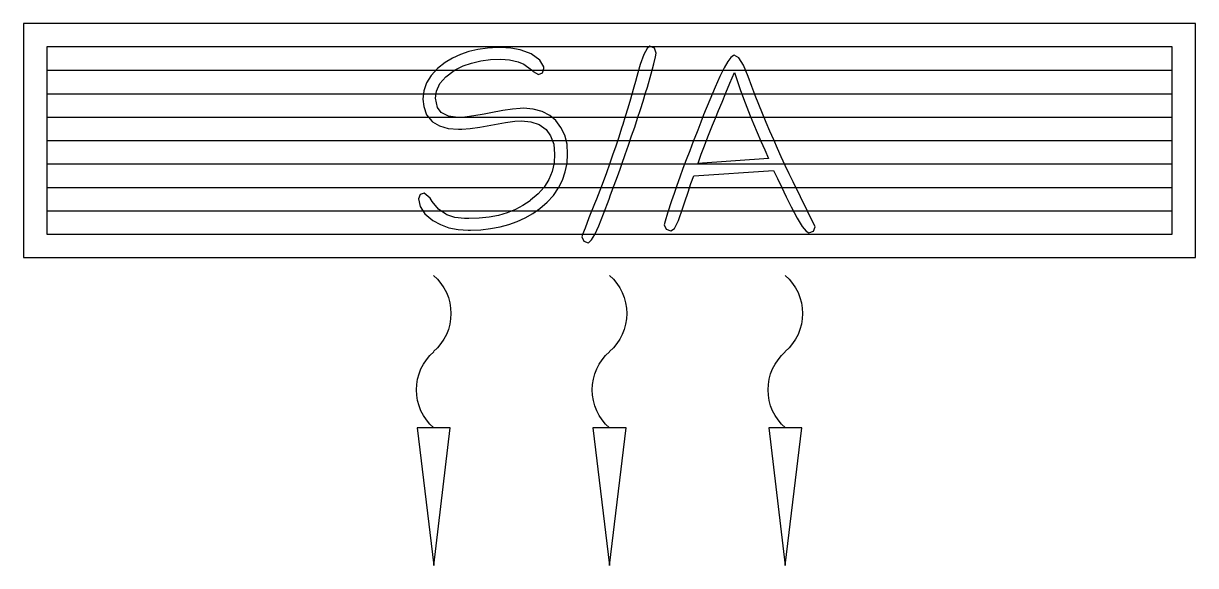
# Model space of a CAD drawing. Header units: millimetres. Extents: x 0 to 1000, y -463 to 0.
import ezdxf

# ---------------------------------------------------------------- set-up
doc = ezdxf.new("R2010")
doc.units = ezdxf.units.MM
doc.header["$MEASUREMENT"] = 0
doc.layers.get('0').update_dxf_attribs({"color": 1})

msp = doc.modelspace()

# ---------------------------------------------------------------- hatches: boundary and pattern name
at = {"ltscale": 500}
h = msp.add_hatch(dxfattribs=at)
h.set_pattern_fill('_USER', color=250, scale=20, pattern_type=0)
h.set_pattern_definition([(0, (20, -180), (0, 20), [])])
h.paths.add_polyline_path([(20, -20), (20, -180), (980, -180), (980, -20)])

# ---------------------------------------------------------------- linework, layer by layer
at = {"color": 0, "ltscale": 500}
msp.add_lwpolyline([(0, 0), (0, -200), (1000, -200), (1000, 0)], close=True, dxfattribs=at)
at = {"color": 3, "ltscale": 500}
msp.add_lwpolyline([(20, -20), (20, -180), (980, -180), (980, -20)], close=True, dxfattribs=at)
at = {"color": 250, "ltscale": 500}
for points in [[(532.2, -21.3), (529.4, -26.5), (526.2, -35.2), (522.8, -47.3), (522.7, -47.6), (520.2, -56.5), (517.9, -64.7), (515.6, -72.4), (513.4, -79.6), (511.4, -86.2), (510.3, -89.5), (507.9, -97.2), (505.3, -104.9), (502.7, -112.5), (500, -120.1), (497.3, -127.7), (494.5, -135.2), (491.7, -142.7), (488.8, -150.1), (487.3, -153.9), (482.5, -166), (479.1, -174.7), (477.1, -180.1), (476.4, -182.1), (478, -185.8), (481.8, -187.3), (482.4, -187.1), (484.7, -184.9), (487.5, -180.1), (491, -172.7), (495, -162.6), (499.7, -150.1), (500.9, -146.4), (504, -138), (506.7, -130.6), (509, -124.4), (510.6, -120.1), (513.4, -111.9), (516.3, -103.9), (518.9, -96.1), (521.5, -88.5), (524, -80.9), (526.4, -73.6), (528.7, -66.3), (530.8, -59.3), (532.3, -54.3), (535.5, -43), (537.8, -34.4), (539.2, -28.4), (539.7, -25.3), (538.3, -21.1), (534.5, -19.5)], [(575.8, -118.6), (578.3, -111.7), (581, -104.5), (584, -96.7), (587.3, -88.4), (587.9, -87), (590.3, -81), (593.1, -74.3), (596.1, -67.1), (599.3, -59.3), (602.8, -50.9), (606.6, -41.9), (609, -48.8), (611.6, -56.4), (614.4, -64), (617.2, -71.5), (620.1, -79), (622.9, -85.7), (626, -93.1), (629.2, -100.6), (632.4, -107.9), (635.7, -115.3), (575.5, -119.6)], [(335.9, -345.3), (350, -462.9), (364.1, -345.3)], [(485.9, -345.3), (500, -462.9), (514.1, -345.3)], [(635.9, -345.3), (650, -462.9), (664.1, -345.3)]]:
    msp.add_lwpolyline(points, close=True, dxfattribs=at)
for points in [[(376.2, -166.5), (368, -165.6), (361.3, -163.3), (360.3, -162.9), (354.2, -158.5), (348.7, -152.1), (347, -149.2), (341.8, -144.8), (338.4, -146.2), (337.1, -149.9), (338.4, -156.2), (342.5, -162.5), (349.4, -168.2), (355.8, -171.8), (362.9, -174.4), (370.8, -176), (379.4, -176.6), (381.5, -176.6), (390.2, -176.1), (398.6, -175.1), (406.6, -173.7), (414.1, -171.7), (421.3, -169.1), (428.1, -166), (434.5, -162.3), (440.5, -158.1), (446.7, -152.7), (452.1, -146.8), (456.5, -140.5), (459.9, -133.9), (462.3, -126.8), (463.8, -119.4), (464.3, -111.5), (463.8, -103.2), (461.8, -95.5), (458.6, -88.8), (454.1, -83), (449.1, -78.7), (442.6, -75.3), (435, -73.1), (426.6, -72.4), (423.9, -72.5), (417.2, -73.1), (408.9, -74.4), (398.9, -76.2), (393.2, -77.4), (384.2, -79), (376.7, -79.9), (370.6, -80.2), (362.7, -79.3), (356.4, -76.1), (353.2, -71.8), (351.5, -63.8), (352.4, -57.8), (355.2, -51.4), (360.3, -45.6), (367.4, -40.2), (368.8, -39.4), (375.2, -36.3), (382.3, -33.8), (390.1, -32), (398.4, -30.9), (407.3, -30.6), (414.8, -31), (422.2, -32.7), (427, -34.8), (433.5, -39.6), (435, -41), (439.3, -43.7), (442.7, -42.1), (444.1, -38.4), (443.9, -37), (440.7, -31.4), (433.2, -26.1), (430.9, -25), (423.7, -22.5), (415.9, -21), (407.3, -20.5), (404.7, -20.6), (396, -21), (387.8, -22.2), (380.1, -24), (372.8, -26.5), (366.1, -29.6), (359.8, -33.3), (353.2, -38.6), (347.8, -44.4), (343.9, -50.7), (341.6, -57.5), (340.8, -64.7), (341.5, -71), (344, -78.1), (348.7, -83.7), (349, -83.9), (354.9, -87.5), (362.4, -89.7), (371.3, -90.4), (374.1, -90.4), (381, -89.8), (389.3, -88.6), (398.9, -86.8), (401.8, -86.3), (411.4, -84.6), (419.1, -83.5), (424.9, -83.2), (432.8, -83.9), (440.1, -86.4), (445.9, -90.5), (449.8, -95.9), (452.4, -103.1), (453.2, -111.7), (452.8, -119.1), (451.1, -126.4), (448.2, -133.3), (444.2, -139.7), (439, -145.6), (432.7, -151), (432.3, -151.4), (426.2, -155.4), (419.7, -158.8), (412.7, -161.7), (405.2, -163.9), (397.3, -165.4), (388.9, -166.4), (380, -166.6), (376.2, -166.5)], [(562.7, -124), (560, -131.2), (557.5, -138.3), (555.1, -145.2), (552.9, -151.6), (549.4, -161.9), (547.4, -168.7), (546.7, -171.9), (548.4, -175.6), (552.4, -177.1), (555.4, -175), (558.9, -168.4), (562.7, -157.5), (564.3, -152.3), (567, -144.1), (569.5, -136.7), (571.9, -130.1), (639.9, -125.7), (640.2, -126.1), (643.2, -132.3), (646.7, -139.6), (650.8, -148), (655, -156.7), (660.1, -166.4), (664.4, -173.4), (667.7, -177.5), (670.1, -178.9), (674, -177.4), (675.5, -173.7), (656.7, -135.3), (653.3, -128.3), (649.9, -121.2), (646.6, -114), (643.4, -106.9), (640.1, -99.5), (636.9, -92), (633.7, -84.6), (630.5, -77), (627.3, -69.2), (624.2, -61.5), (623.9, -60.6), (621.3, -53.8), (618.2, -45.4), (614.2, -35.5), (610.2, -29.3), (606.5, -27.1), (605.7, -27.3), (603.5, -29), (600.9, -32.5), (597.8, -37.9), (594.1, -45.2)], [(594.1, -45.2), (590.1, -54.3), (585.5, -65.3), (580.3, -78.1), (577.8, -84.4), (575.3, -91.1), (574.7, -92.5), (571.4, -100.7), (568.4, -108.7), (565.5, -116.4), (562.7, -124)]]:
    msp.add_lwpolyline(points, dxfattribs=at)
at = {"color": 250, "ltscale": 500, "extrusion": (0, 0, -1)}
for centre, start_param, end_param in [((321.5, -247.7), 3.86598, 5.56797), ((471.5, -247.7), 3.86598, 5.56797), ((621.5, -247.7), 3.86598, 5.56797), ((378.5, -312.8), 0.72415, 2.42613), ((528.5, -312.8), 0.72415, 2.42613), ((678.5, -312.8), 0.72415, 2.42613)]:
    msp.add_ellipse(centre, major_axis=(0.2, -43.2), ratio=1, start_param=start_param, end_param=end_param, dxfattribs=at)

doc.saveas('drawing.dxf')
